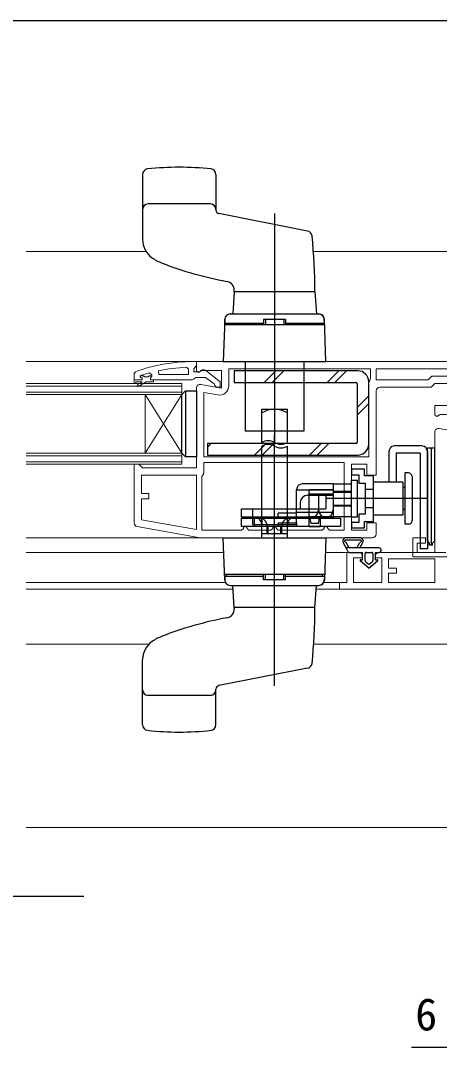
# Model space of a CAD drawing. Units: millimetres, scale not verified. Extents: x -525 to 525, y -783 to 779.
# Drawn here: x 29 to 143.3, y -637.8 to -357.8 of the extents above; entities that cross this region are included whole.
import ezdxf
from ezdxf.enums import TextEntityAlignment as Align

# ---------------------------------------------------------------- set-up
doc = ezdxf.new("R2010")
doc.units = ezdxf.units.MM
doc.header["$LTSCALE"] = 4
for name, color, linetype, lineweight in [('0-2_YKK_11', 7, 'Continuous', 18), ('0-3_YKK_11E', 4, 'Continuous', 18), ('0-4_YKK_12', 2, 'Continuous', 18), ('0-9_YSS_K', 3, 'Continuous', 18)]:
    doc.layers.add(name, color=color, linetype=linetype, lineweight=lineweight)
doc.layers.add('0-5_YKK_13', color=4, linetype='Continuous')
doc.layers.add('0-7_YKK_D', color=6, linetype='Continuous')
doc.styles.add('ＭＳ ゴシック', font='')
doc.styles.get('ＭＳ ゴシック').set_extended_font_data('MS Gothic')

msp = doc.modelspace()

# ---------------------------------------------------------------- linework, layer by layer
at = {"layer": '0-2_YKK_11', "color": 211}
for points in [[(171.985, -421.748), (169.834, -462.8), (142.035, -462.8), (142.035, -465.423), (142.611, -465.742), (143.479, -465.2), (148.835, -465.2), (148.835, -470.007), (143.209, -469.015)], [(142.035, -470), (142.035, -502.8), (126.835, -502.8)], [(121.335, -502.8), (118.035, -502.8), (118.035, -511), (116.035, -511), (116.035, -512.8), (149.035, -512.8), (149.035, -527.8), (151.535, -527.8), (151.535, -526.3), (151.285, -526.004), (151.035, -525.708), (151.035, -512.8), (165.833, -512.8), (165.833, -511.3), (164.233, -511.3), (164.233, -509.5), (170.233, -509.5), (170.233, -511.8)], [(125.835, -503.8), (125.835, -504.3), (127.635, -504.3), (127.635, -511), (119.835, -511), (119.835, -504.3), (122.335, -504.3), (122.335, -503.8)]]:
    msp.add_lwpolyline(points, dxfattribs=at)
at = {"layer": '0-2_YKK_11'}
for points in [[(60.365, -453.551), (60.035, -454.022), (60.035, -455.8), (61.935, -455.8)], [(65.335, -455.8), (75.881, -455.8), (76.358, -455.45), (76.835, -455.1), (79.535, -455.1), (81.838, -456.894), (82.035, -457.296), (82.535, -457.8), (83.535, -457.8), (83.535, -456.324), (79.553, -453.213)], [(74.835, -454.3), (66.764, -454.3), (66.661, -453.311)], [(74.312, -452.346), (74.835, -452.845), (74.835, -454.3)], [(78.136, -453.4), (77.736, -453.6), (76.335, -453.6), (76.335, -452.8), (76.685, -452.323), (77.035, -451.846), (77.035, -450.8), (76.035, -450.8)], [(77.035, -450.8), (150.035, -450.8), (150.035, -460.666), (150.112, -460.8), (146.694, -463.705), (146.176, -463.095), (148.896, -460.784)], [(78.209, -457.015), (83.835, -458.007), (83.835, -453.2), (78.479, -453.2), (77.611, -453.742), (77.035, -453.423), (77.035, -450.8)], [(79.035, -476.8), (124.035, -476.8), (124.035, -456.3), (124.285, -455.867), (124.535, -455.434), (124.535, -452.8), (85.835, -452.8), (85.835, -457.411)], [(61.935, -455.2), (61.635, -454.9), (61.635, -454.892), (61.705, -454.7), (62.541, -454.7), (62.839, -454.963), (63.831, -454.963), (64.129, -454.7), (64.835, -454.7), (64.835, -454.725), (64.46, -455.21), (64.535, -455.8), (65.335, -455.8), (65.335, -456.3), (63.335, -456.3), (61.11, -457.585), (60.86, -457.152), (62.335, -456.3), (60.535, -456.3), (60.535, -456.8), (60.035, -456.8), (60.035, -455.8), (61.935, -455.8)], [(61.935, -455.2), (61.635, -454.9), (61.635, -454.892), (61.705, -454.7), (61.84, -454.608)], [(64.203, -453.888), (64.835, -454.37), (64.835, -454.725), (64.46, -455.21), (64.535, -455.8), (65.335, -455.8)], [(60.035, -494.787), (60.035, -478.8), (61.335, -478.8), (61.835, -479.3), (62.335, -479.8), (77.035, -479.8), (77.035, -458)], [(82.901, -459.873), (79.035, -459.192), (79.035, -476.8)], [(126.035, -458.8), (126.035, -481.8), (123.535, -481.8), (123.535, -478.8), (119.335, -478.8), (119.335, -496.8), (123.535, -496.8), (123.535, -494.8), (126.035, -494.8), (126.035, -497.8)], [(148.961, -460.406), (148.784, -460.1), (146.035, -460.1), (146.035, -459.8), (145.535, -459.3), (145.535, -458.2), (148.035, -458.2), (148.035, -456.8), (142.035, -456.8), (141.035, -457.8), (127.035, -457.8)], [(89.835, -496.3), (89.335, -496.8), (78.535, -496.8), (78.535, -482.166), (78.785, -481.733), (79.035, -481.3), (79.035, -478.3)], [(79.035, -478.3), (117.335, -478.3), (117.335, -496.8), (113.335, -496.8), (112.835, -496.3)], [(125.035, -498.8), (78.035, -498.8), (60.861, -495.772)], [(97.835, -496.3), (97.335, -496.8), (91.335, -496.8), (90.835, -496.3)], [(111.835, -496.3), (111.335, -496.8), (99.335, -496.8), (98.835, -496.3)]]:
    msp.add_lwpolyline(points, dxfattribs=at)
for points in [[(148.035, -452.8), (126.035, -452.8), (126.035, -455.8), (140.207, -455.8), (141.207, -454.8), (148.035, -454.8)], [(62.035, -493.948), (77.035, -496.593), (77.035, -481.8), (62.035, -481.8), (62.035, -486.8), (64.035, -486.8), (64.035, -488.2), (62.035, -488.2)]]:
    msp.add_lwpolyline(points, close=True, dxfattribs=at)
at = {"layer": '0-2_YKK_11', "color": 211}
msp.add_lwpolyline([(129.435, -511), (142.035, -511), (142.035, -504.6), (129.435, -504.6), (129.435, -507.1), (131.635, -507.1), (131.635, -508.5), (129.435, -508.5)], close=True, dxfattribs=at)
at = {"layer": '0-2_YKK_11'}
for centre, radius, start, end in [((76.035, -496.8), 46, 90, 109.91705), ((76.398, -499.713), 47.413, 92.52155, 101.85079), ((78.936, -454), 1, 51.91327, 143.1301), ((75.985, -496.8), 44.5, 105.35294, 108.53383), ((61.935, -455.5), 0.3, 269.99999, 90.00001), ((61.935, -455.5), 0.3, 269.99999, 90.00001), ((78.035, -458), 1, 80.00002, 180), ((83.335, -457.411), 2.5, 260.00001, 359.99999), ((127.035, -458.8), 1, 90.00001, 179.99999), ((61.035, -494.787), 1, 180.00004, 260.00002), ((90.335, -496.3), 0.5, 359.99999, 180.00001), ((98.335, -496.3), 0.5, 359.99999, 180.00001), ((112.335, -496.3), 0.5, 359.99999, 180.00001), ((125.035, -497.8), 1, 270.00001, 359.99999)]:
    msp.add_arc(centre, radius, start, end, dxfattribs=at)
at = {"layer": '0-2_YKK_11', "color": 211}
for centre, start, end in [((143.035, -470), 80.00002, 180), ((121.335, -503.8), 0.00001, 89.99999), ((126.835, -503.8), 90.00001, 179.99999)]:
    msp.add_arc(centre, 1, start, end, dxfattribs=at)
at = {"layer": '0-3_YKK_11E'}
msp.add_lwpolyline([(170.035, -504), (136.035, -504), (136.035, -498.8), (139.535, -498.8), (139.535, -500.3), (137.235, -500.3), (137.235, -502.8), (145.035, -502.8)], dxfattribs=at)
at = {"layer": '0-4_YKK_12'}
for p, q in [((63.295, -420.8), (30.535, -420.8)), ((175.484, -420.8), (108.931, -420.8)), ((77.535, -450.8), (30.535, -450.8)), ((30.535, -456.8), (73.035, -456.8)), ((30.535, -457.5), (73.035, -457.5)), ((30.535, -459.1), (73.035, -459.1)), ((73.035, -459.8), (73.035, -456.8)), ((30.535, -459.8), (73.035, -459.8)), ((63.035, -475.8), (63.035, -459.8)), ((73.035, -475.8), (63.035, -459.8)), ((73.035, -459.8), (63.035, -475.8)), ((73.035, -475.8), (73.035, -459.8)), ((30.535, -475.8), (73.035, -475.8)), ((73.035, -478.8), (73.035, -475.8)), ((30.535, -476.5), (73.035, -476.5)), ((30.535, -478.1), (73.035, -478.1)), ((30.535, -478.8), (73.035, -478.8)), ((78.061, -498.8), (30.535, -498.8)), ((84.475, -502.8), (30.535, -502.8)), ((118.581, -502.8), (112.195, -502.8)), ((30.535, -511), (84.944, -511)), ((116.535, -511), (111.726, -511)), ((30.535, -512.8), (86.985, -512.8)), ((120.692, -512.8), (109.685, -512.8)), ((109.685, -512.8), (134.452, -512.8)), ((64.105, -527.8), (30.535, -527.8)), ((109.001, -527.8), (149.535, -527.8))]:
    msp.add_line(p, q, dxfattribs=at)
at = {"layer": '0-5_YKK_13'}
for p, q in [((62.335, -399.762), (62.335, -417.545)), ((82.335, -399.762), (82.335, -409.476)), ((80.835, -407.8), (63.835, -407.8)), ((107.349, -415.187), (83.143, -410.458)), ((98.335, -410.426), (98.335, -472.8)), ((87.335, -431.8), (87.335, -431.397)), ((109.335, -431.8), (87.335, -431.8)), ((109.335, -431.8), (109.755, -437.8)), ((84.738, -439.248), (84.335, -450.8)), ((84.735, -440.3), (84.772, -439.248)), ((86.238, -437.8), (110.433, -437.8)), ((86.271, -437.8), (110.399, -437.8)), ((101.335, -439.3), (95.335, -439.3)), ((95.335, -439.3), (95.335, -440.8)), ((95.835, -439.3), (95.835, -440.8)), ((100.835, -439.3), (100.835, -440.8)), ((101.335, -439.3), (101.335, -440.8)), ((111.935, -440.3), (111.898, -439.248)), ((112.335, -450.8), (111.932, -439.248)), ((111.986, -440.8), (84.684, -440.8)), ((84.735, -440.3), (95.335, -440.3)), ((85.235, -440.3), (85.235, -440.8)), ((95.335, -440.8), (85.235, -440.8)), ((95.335, -439.8), (95.335, -440.8)), ((101.335, -439.8), (101.335, -440.8)), ((101.335, -440.3), (111.935, -440.3)), ((111.435, -440.8), (101.335, -440.8)), ((111.435, -440.3), (111.435, -440.8)), ((84.335, -450.8), (112.335, -450.8)), ((121.035, -453.3), (87.335, -453.3)), ((90.335, -450.8), (90.335, -469.8)), ((95.519, -456.5), (98.719, -453.3)), ((97.64, -456.5), (100.84, -453.3)), ((106.335, -450.8), (106.335, -469.8)), ((112.64, -456.5), (115.84, -453.3)), ((114.761, -456.5), (117.961, -453.3)), ((124.035, -473.3), (124.035, -456.3)), ((73.034, -459.8), (74.034, -458.8)), ((74.034, -458.8), (74.034, -476.8)), ((120.835, -456.8), (120.835, -472.8)), ((73.034, -475.8), (73.034, -459.8)), ((120.835, -463.305), (124.035, -460.105)), ((94.835, -463.8), (101.835, -463.8)), ((94.835, -472.831), (94.835, -463.8)), ((101.835, -472.831), (101.835, -463.8)), ((120.835, -465.426), (124.035, -462.226)), ((106.335, -469.8), (90.335, -469.8)), ((80.035, -474.105), (81.04, -473.1)), ((92.84, -476.3), (96.04, -473.1)), ((94.961, -476.3), (98.161, -473.1)), ((98.335, -539.174), (98.335, -470.8)), ((107.84, -476.3), (111.04, -473.1)), ((109.961, -476.3), (113.161, -473.1)), ((73.034, -475.8), (74.034, -476.8)), ((94.835, -498.8), (94.835, -473.831)), ((129.535, -475.3), (129.535, -483.7)), ((138.535, -473.8), (131.035, -473.8)), ((138.035, -475.8), (131.535, -475.8)), ((131.535, -475.8), (131.535, -483.7)), ((138.035, -475.8), (138.035, -501.8)), ((140.035, -499.7), (140.035, -474.3)), ((140.035, -474.3), (141.035, -474.3)), ((140.035, -475.3), (140.035, -501.8)), ((141.035, -474.3), (142.035, -474.3)), ((141.035, -474.3), (141.035, -500.8)), ((141.035, -474.3), (141.035, -500.8)), ((141.035, -474.3), (141.035, -500.8)), ((142.035, -499.7), (142.035, -474.3)), ((77.034, -476.8), (74.034, -476.8)), ((133.835, -481.15), (133.835, -495.15)), ((133.835, -481.15), (133.835, -495.15)), ((134.835, -481.15), (133.835, -481.15)), ((114.335, -484.15), (105.935, -484.15)), ((114.335, -484.15), (114.335, -485.65)), ((114.335, -484.15), (119.335, -484.15)), ((114.335, -484.15), (114.335, -493.45)), ((120.935, -493.15), (120.935, -483.15)), ((133.335, -483.65), (125.335, -483.65)), ((131.535, -483.7), (129.535, -483.7)), ((135.835, -482.15), (135.835, -494.15)), ((104.335, -485.75), (114.335, -485.75)), ((107.735, -485.65), (114.335, -485.65)), ((107.735, -495.75), (107.735, -485.65)), ((107.735, -486.85), (114.335, -486.85)), ((114.335, -485.65), (114.335, -490.15)), ((114.335, -486.15), (119.335, -486.15)), ((114.335, -486.4), (119.335, -486.4)), ((125.335, -485.65), (123.035, -485.65)), ((133.835, -485.15), (133.335, -485.15)), ((98.335, -500.884), (98.335, -487.87)), ((105.335, -489.25), (105.335, -490.95)), ((107.335, -487.25), (114.335, -487.25)), ((110.335, -487.25), (110.335, -491.25)), ((122.558, -488.15), (112.248, -488.15)), ((112.335, -487.25), (112.335, -490.95)), ((114.335, -487.25), (114.335, -491.25)), ((114.335, -489.9), (119.335, -489.9)), ((139.844, -488.15), (117.844, -488.15)), ((89.335, -490.95), (104.335, -490.95)), ((89.335, -493.25), (89.335, -490.95)), ((92.335, -490.95), (92.335, -493.25)), ((104.335, -492.15), (99.335, -492.15)), ((99.335, -493.45), (99.335, -492.15)), ((104.335, -493.25), (104.335, -490.95)), ((104.335, -490.95), (105.335, -490.95)), ((104.335, -491.85), (114.335, -491.85)), ((104.335, -493.45), (104.335, -492.15)), ((105.335, -490.95), (112.335, -490.95)), ((114.335, -490.15), (119.335, -490.15)), ((125.335, -490.65), (123.035, -490.65)), ((133.835, -491.15), (133.335, -491.15)), ((99.335, -493.25), (89.335, -493.25)), ((92.335, -493.25), (92.335, -493.45)), ((92.335, -493.45), (92.335, -495.25)), ((92.335, -495.25), (104.335, -495.25)), ((92.835, -495.75), (92.835, -493.45)), ((94.835, -493.25), (94.835, -495.25)), ((94.835, -495.75), (94.835, -493.45)), ((112.335, -493.25), (99.335, -493.25)), ((99.335, -494.75), (99.335, -495.75)), ((99.335, -494.75), (104.335, -494.75)), ((104.335, -493.45), (104.335, -493.25)), ((104.335, -495.25), (104.335, -493.45)), ((114.335, -493.45), (104.335, -493.45)), ((104.335, -494.75), (104.335, -495.75)), ((110.735, -493.15), (107.735, -493.15)), ((108.335, -494.95), (108.085, -493.45)), ((110.335, -494.95), (108.335, -494.95)), ((110.335, -494.95), (110.585, -493.45)), ((110.735, -493.15), (110.735, -495.75)), ((114.335, -493.15), (110.735, -493.15)), ((119.335, -493.15), (114.335, -493.15)), ((116.335, -493.45), (116.335, -495.75)), ((119.335, -493.15), (120.935, -493.15)), ((134.835, -495.15), (133.835, -495.15)), ((116.335, -495.75), (89.335, -495.75)), ((94.835, -497.75), (94.835, -495.75)), ((101.835, -497.75), (94.835, -497.75)), ((96.335, -497.75), (96.335, -495.75)), ((96.585, -497.75), (96.585, -495.75)), ((100.085, -497.75), (100.085, -495.75)), ((100.335, -497.75), (100.335, -495.75)), ((101.835, -497.75), (101.835, -495.75)), ((107.735, -495.75), (110.735, -495.75)), ((84.335, -498.8), (112.335, -498.8)), ((84.738, -510.352), (84.335, -498.8)), ((94.835, -498.8), (98.335, -498.8)), ((112.335, -498.8), (111.932, -510.352)), ((117.868, -501.6), (117.174, -500.279)), ((121.83, -499.5), (117.623, -499.5)), ((118.668, -501.6), (117.841, -500.121)), ((121.597, -498.8), (117.863, -498.8)), ((120.793, -501.6), (121.62, -500.121)), ((121.592, -501.6), (122.286, -500.279)), ((141.435, -500.8), (140.635, -500.8)), ((126.835, -501.6), (117.868, -501.6)), ((118.445, -502.645), (117.868, -501.6)), ((118.707, -502.8), (122.335, -502.8)), ((123.035, -505.067), (123.035, -503.1)), ((123.335, -502.8), (124.835, -502.8)), ((125.135, -503.1), (125.135, -505.067)), ((125.835, -504.8), (125.835, -502.8)), ((125.835, -502.8), (126.835, -502.8)), ((140.035, -501.8), (138.035, -501.8)), ((124.085, -507.1), (121.709, -505.159)), ((123.145, -505.299), (123.895, -505.912)), ((124.085, -507.1), (126.461, -505.159)), ((124.275, -505.912), (125.025, -505.299)), ((125.835, -504.8), (126.333, -504.8)), ((111.986, -508.8), (84.684, -508.8)), ((84.735, -509.3), (84.772, -510.352)), ((84.735, -509.3), (95.335, -509.3)), ((85.235, -509.3), (85.235, -508.8)), ((95.335, -508.8), (85.235, -508.8)), ((95.335, -509.8), (95.335, -508.8)), ((95.335, -510.3), (95.335, -508.8)), ((95.835, -510.3), (95.835, -508.8)), ((100.835, -510.3), (100.835, -508.8)), ((101.335, -509.8), (101.335, -508.8)), ((101.335, -510.3), (101.335, -508.8)), ((111.435, -508.8), (101.335, -508.8)), ((101.335, -509.3), (111.935, -509.3)), ((111.435, -509.3), (111.435, -508.8)), ((111.935, -509.3), (111.898, -510.352)), ((86.238, -511.8), (110.433, -511.8)), ((86.271, -511.8), (110.399, -511.8)), ((101.335, -510.3), (95.335, -510.3)), ((109.335, -517.8), (109.755, -511.8)), ((87.335, -517.8), (87.335, -518.203)), ((109.335, -517.8), (87.335, -517.8)), ((62.335, -549.838), (62.335, -532.055)), ((107.349, -534.413), (83.143, -539.142)), ((82.335, -549.838), (82.335, -540.124)), ((80.835, -541.8), (63.835, -541.8))]:
    msp.add_line(p, q, dxfattribs=at)
for points in [[(109.335, -431.8), (87.335, -431.8), (86.915, -437.8)], [(87.335, -453.3), (87.335, -456.5), (120.535, -456.5)], [(74.034, -458.8), (77.034, -458.8), (77.034, -476.8)], [(120.535, -473.1), (80.035, -473.1), (80.035, -476.3), (121.035, -476.3)], [(98.335, -498.8), (101.835, -498.8), (101.835, -473.831)], [(119.335, -493.15), (119.335, -483.15), (120.935, -483.15)], [(133.335, -483.65), (133.335, -492.65), (125.335, -492.65)], [(114.335, -493.45), (104.335, -493.45), (104.335, -485.75)], [(89.335, -495.75), (89.335, -493.45), (116.335, -493.45)], [(140.635, -500.8), (140.635, -500.3), (140.035, -499.7)], [(141.435, -500.8), (141.435, -500.3), (142.035, -499.7)], [(121.837, -504.8), (122.335, -504.8), (122.335, -502.8)], [(109.335, -517.8), (87.335, -517.8), (86.915, -511.8)]]:
    msp.add_lwpolyline(points, dxfattribs=at)
msp.add_lwpolyline([(125.335, -494.4), (125.335, -481.9), (122.835, -481.9), (122.835, -480.15), (119.335, -480.15), (119.335, -481.65), (121.335, -481.65), (121.335, -483.9), (123.035, -483.9), (123.035, -492.4), (121.335, -492.4), (121.335, -494.65), (119.335, -494.65), (119.335, -496.15), (122.835, -496.15), (122.835, -494.4)], close=True, dxfattribs=at)
for centre, radius, start, end in [((63.835, -399.762), 1.5, 96.21619, 180), ((72.335, -477.8), 80, 83.78381, 96.21619), ((80.835, -399.762), 1.5, 0, 83.78381), ((63.835, -409.3), 1.5, 90, 180), ((80.835, -409.3), 1.5, 0, 90), ((83.335, -409.476), 1, 180, 258.94541), ((107.061, -416.659), 1.5, 5.85199, 78.94541), ((-40.665, -431.8), 150, 0, 5.85199), ((68.335, -417.545), 6, 180, 235.1501), ((72.335, -411.8), 13, 235.1501, 248.87563), ((103.689, -330.646), 100, 248.87563, 259.40044), ((84.835, -431.397), 2.5, 0, 79.40044), ((86.238, -439.3), 1.5, 90, 178), ((86.271, -439.3), 1.5, 90, 178), ((110.399, -439.3), 1.5, 2, 90), ((110.433, -439.3), 1.5, 2, 90), ((121.035, -456.3), 3, 0, 90), ((120.535, -456.8), 0.3, 0, 90), ((98.335, -470.425), 6.625, 58.10921, 121.89079), ((96.585, -475.862), 3.5, 60, 120), ((100.085, -469.8), 3.5, 240, 300), ((120.535, -472.8), 0.3, 270, 0), ((96.585, -476.862), 3.5, 60, 120), ((100.085, -470.8), 3.5, 240, 300), ((121.035, -473.3), 3, 270, 0), ((131.035, -475.3), 1.5, 90, 180), ((138.535, -475.3), 1.5, 0, 90), ((134.835, -482.15), 1, 0, 90), ((105.935, -485.75), 1.6, 90, 180), ((107.335, -489.25), 2, 90, 180), ((108.335, -491.25), 2, 270, 0), ((112.335, -491.25), 2, 180, 270), ((112.335, -491.25), 2, 270, 0), ((92.352, -495.463), 2.5, 353.39282, 53.60431), ((94.036, -495.684), 2.3, 358.34337, 76.18944), ((102.631, -495.608), 2.3, 110.23788, 183.53943), ((104.318, -495.463), 2.5, 126.39569, 186.60718), ((134.835, -494.15), 1, 270, 0), ((117.863, -499.7), 0.9, 90, 220.04634), ((117.63, -499.7), 0.2, 64.72313, 242.44389), ((117.075, -500.764), 1, 40.04634, 62.44389), ((121.597, -499.7), 0.9, 319.95366, 90), ((122.385, -500.764), 1, 117.55611, 139.95366), ((121.83, -499.7), 0.2, 297.55611, 115.27687), ((118.707, -502.5), 0.3, 208.88658, 270), ((123.335, -503.1), 0.3, 90, 180), ((124.835, -503.1), 0.3, 0, 90), ((126.835, -502.2), 0.6, 270, 90), ((121.837, -505.002), 0.202, 90, 230.7474), ((123.335, -505.067), 0.3, 180, 230.7474), ((124.085, -505.679), 0.3, 230.7474, 309.2526), ((124.835, -505.067), 0.3, 309.2526, 0), ((126.333, -505.002), 0.202, 309.2526, 90), ((86.238, -510.3), 1.5, 182, 270), ((86.271, -510.3), 1.5, 182, 270), ((110.399, -510.3), 1.5, 270, 358), ((110.433, -510.3), 1.5, 270, 358), ((-40.665, -517.8), 150, 354.14801, 0), ((103.689, -618.954), 100, 100.59956, 111.12437), ((84.835, -518.203), 2.5, 280.59956, 0), ((72.335, -537.8), 13, 111.12437, 124.8499), ((68.335, -532.055), 6, 124.8499, 180), ((107.061, -532.941), 1.5, 281.05459, 354.14801), ((63.835, -540.3), 1.5, 180, 270), ((80.835, -540.3), 1.5, 270, 0), ((83.335, -540.124), 1, 101.05459, 180), ((63.835, -549.838), 1.5, 180, 263.78381), ((72.335, -471.8), 80, 263.78381, 276.21619), ((80.835, -549.838), 1.5, 276.21619, 0)]:
    msp.add_arc(centre, radius, start, end, dxfattribs=at)
at = {"layer": '0-7_YKK_D'}
msp.add_line((-120.965, -357.8), (179.035, -357.8), dxfattribs=at)
for points in [[(-102.215, -527.804), (-100.412, -529.607), (-33.443, -596.558), (46.345, -596.558)], [(155.035, -637.8), (149.035, -637.8), (135.667, -637.8)]]:
    msp.add_lwpolyline(points, dxfattribs=at)
at = {"layer": '0-9_YSS_K'}
msp.add_line((149.035, -577.8), (30.535, -577.8), dxfattribs=at)

# ---------------------------------------------------------------- texts
at = {"layer": '0-7_YKK_D', "style": 'ＭＳ ゴシック'}
msp.add_text('6', height=8.798, dxfattribs=at).set_placement((136.712, -635.8), align=Align.BOTTOM_LEFT)

doc.saveas('drawing.dxf')
